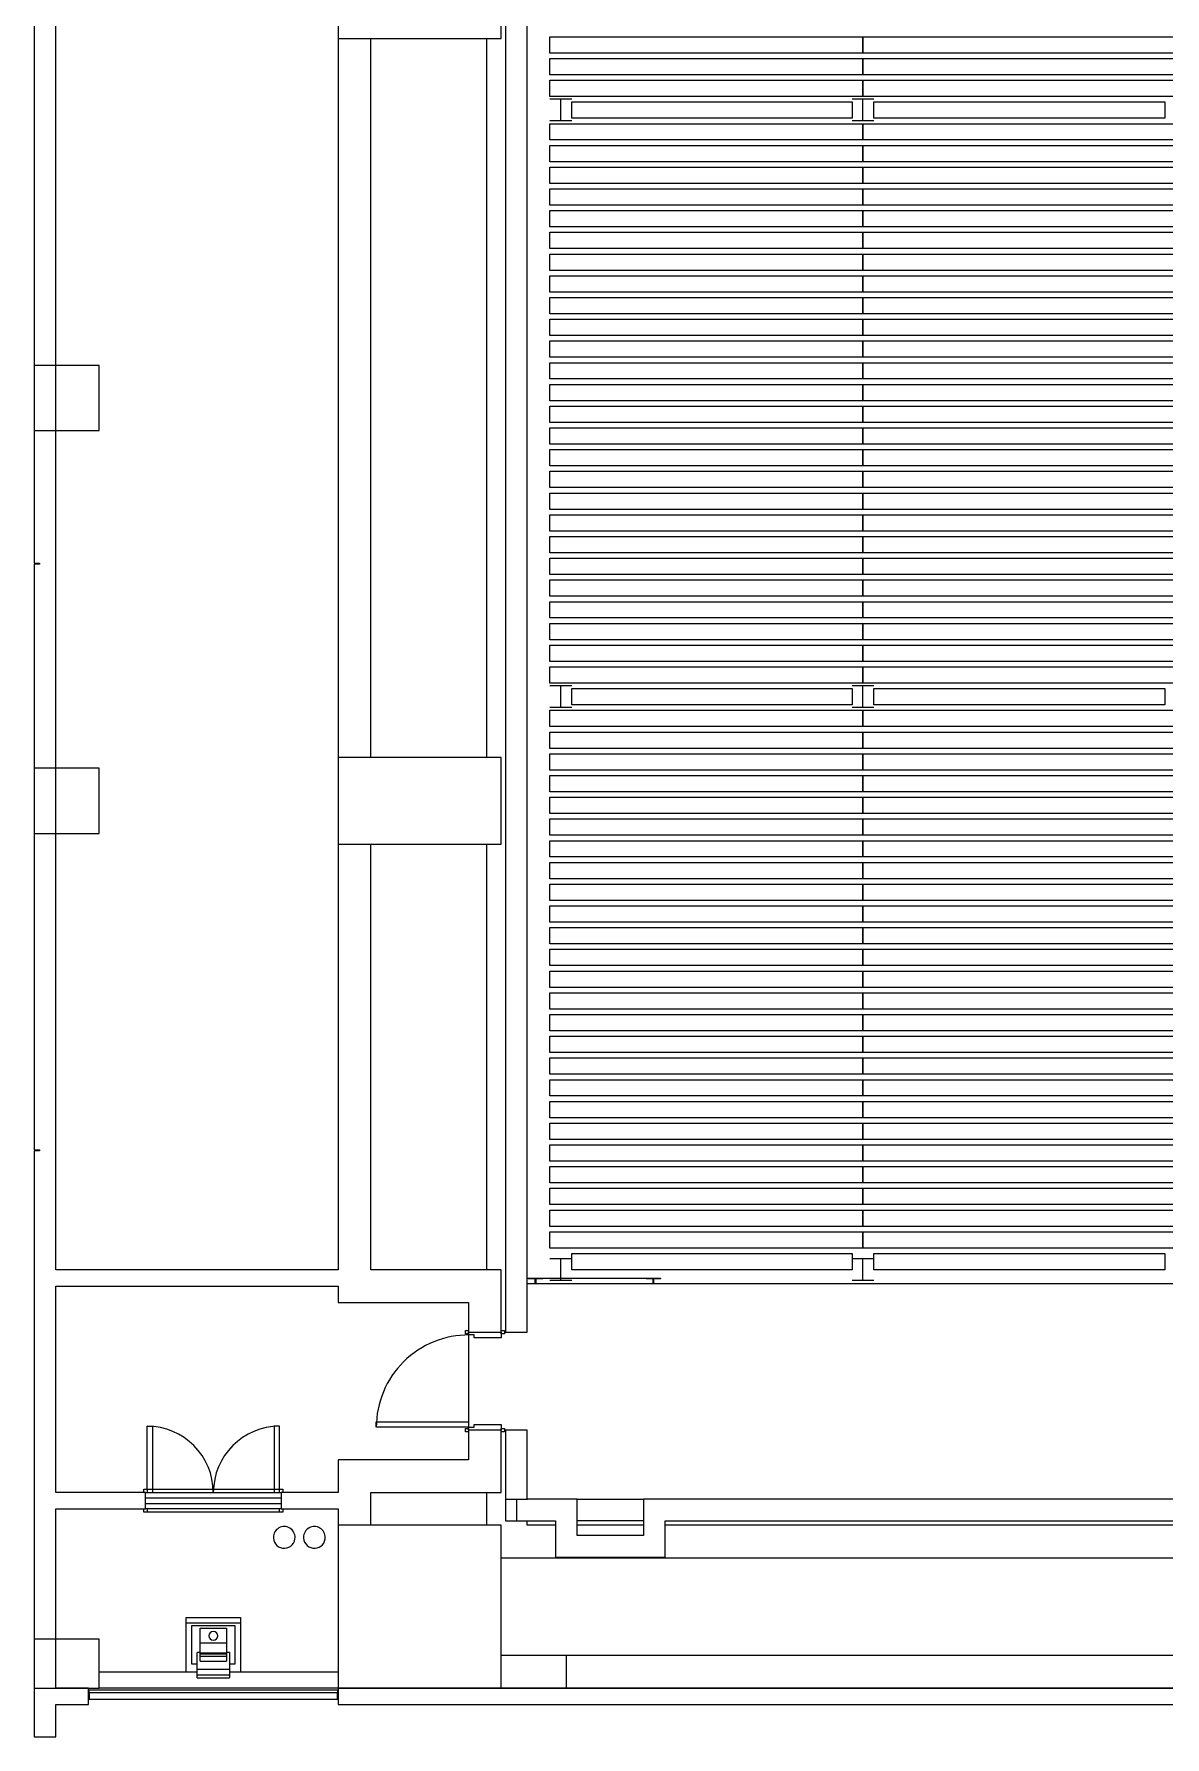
# Model space of a CAD drawing. Header units: millimetres. Extents: x 35540 to 832230, y -10956 to 416550.
# Drawn here: x 185835 to 196244, y 7407 to 23082 of the extents above; entities that cross this region are included whole.
import ezdxf

# ---------------------------------------------------------------- set-up
doc = ezdxf.new("R2010")
doc.units = ezdxf.units.MM
for name, color, linetype, lineweight in [('A-DOOR', 31, 'Continuous', 5), ('A-DOOR-FRAM', 31, 'Continuous', 15), ('A-FLOR', 192, 'Continuous', 5), ('A-FLOR-HRAL', 11, 'Continuous', 5), ('A-GLAZ-CWMG', 51, 'Continuous', 5), ('A-WALL', 113, 'Continuous', 5), ('E-ELEC-FIXT', 91, 'Continuous', 5), ('Q-SPCQ', 91, 'Continuous', 5), ('S-COLS', 52, 'Continuous', 5), ('S-COLS-SYMB', 171, 'Continuous', 50)]:
    doc.layers.add(name, color=color, linetype=linetype, lineweight=lineweight)

# ---------------------------------------------------------------- blocks, each defined once
blk = doc.blocks.new('DLN_I-Shape - 200x200 _WD_-17536626-2_F U_F_A_')
at = {"layer": 'S-COLS-SYMB', "color": 253, "lineweight": 20}
for p, q in [((-100, 100), (100, 100)), ((0, 100), (0, -100)), ((-100, -100), (100, -100))]:
    blk.add_line(p, q, dxfattribs=at)
blk = doc.blocks.new('DLN_Grid Gallery Deck - DLN_Grid Gallery Deck-3001256-2_F U_F_A_')
at = {"layer": 'Q-SPCQ'}
for p, q in [((0, -75), (0, 75)), ((0, 75), (2880, 75)), ((2880, 75), (2880, -75)), ((2880, -75), (0, -75))]:
    blk.add_line(p, q, dxfattribs=at)
blk = doc.blocks.new('DLN_Grid Gallery Deck - DLN_Grid Gallery Deck-4885846-2_F U_F_A_')
at = {"layer": 'Q-SPCQ'}
for p, q in [((0, -75), (0, 75)), ((0, 75), (2580, 75)), ((2580, 75), (2580, -75)), ((2580, -75), (0, -75))]:
    blk.add_line(p, q, dxfattribs=at)
blk = doc.blocks.new('DLN_Grid Gallery Deck - DLN_Grid Gallery Deck-3004705-2_F U_F_A_')
at = {"layer": 'Q-SPCQ'}
for p, q in [((0, -75), (0, 75)), ((0, 75), (2580, 75)), ((2580, 75), (2580, -75)), ((2580, -75), (0, -75))]:
    blk.add_line(p, q, dxfattribs=at)
blk = doc.blocks.new('DLN_Grid Gallery Deck - DLN_Grid Gallery Deck-3374271-2_F U_F_A_')
at = {"layer": 'Q-SPCQ'}
for p, q in [((0, -75), (0, 75)), ((0, 75), (2680, 75)), ((2680, 75), (2680, -75)), ((2680, -75), (0, -75))]:
    blk.add_line(p, q, dxfattribs=at)
blk = doc.blocks.new('DLN_Grid Gallery Deck - DLN_Grid Gallery Deck-2994845-2_F U_F_A_')
at = {"layer": 'Q-SPCQ'}
for p, q in [((0, -75), (0, 75)), ((0, 75), (2680, 75)), ((2680, 75), (2680, -75)), ((2680, -75), (0, -75))]:
    blk.add_line(p, q, dxfattribs=at)
blk = doc.blocks.new('DLN_I-Shape - 200x200 _WD_-17536630-2_F U_F_A_')
at = {"layer": 'S-COLS-SYMB', "color": 253, "lineweight": 20}
for p, q in [((-100, 100), (100, 100)), ((0, 100), (0, -100)), ((-100, -100), (100, -100))]:
    blk.add_line(p, q, dxfattribs=at)
blk = doc.blocks.new('DLN_I-Shape - 200x200 _WD_-17536628-2_F U_F_A_')
at = {"layer": 'S-COLS-SYMB', "color": 253, "lineweight": 20}
for p, q in [((-100, 100), (100, 100)), ((0, 100), (0, -100)), ((-100, -100), (100, -100))]:
    blk.add_line(p, q, dxfattribs=at)
blk = doc.blocks.new('DLN_I-Shape - 200x200 _WD_-17536633-2_F U_F_A_')
at = {"layer": 'S-COLS-SYMB', "color": 253, "lineweight": 20}
for p, q in [((-100, 100), (100, 100)), ((0, 100), (0, -100)), ((-100, -100), (100, -100))]:
    blk.add_line(p, q, dxfattribs=at)
blk = doc.blocks.new('DLN_I-Shape - 200x200 _WD_-17536629-2_F U_F_A_')
at = {"layer": 'S-COLS-SYMB', "color": 253, "lineweight": 20}
for p, q in [((-100, 100), (100, 100)), ((0, 100), (0, -100)), ((-100, -100), (100, -100))]:
    blk.add_line(p, q, dxfattribs=at)
blk = doc.blocks.new('DLN_I-Shape - 200x200 _WD_-17536634-2_F U_F_A_')
at = {"layer": 'S-COLS-SYMB', "color": 253, "lineweight": 20}
for p, q in [((-100, 100), (100, 100)), ((0, 100), (0, -100)), ((-100, -100), (100, -100))]:
    blk.add_line(p, q, dxfattribs=at)
blk = doc.blocks.new('DLN-Single Door__X05_ - _M40a_ 850 x 2000 _WH_-11174022-2_F U_F_A_')
at = {"layer": 'A-DOOR'}
for p, q in [((-425, 1000), (-375, 1000)), ((-425, 150), (-425, 1000)), ((-375, 1000), (-375, 150)), ((-465, 180), (-435, 180)), ((-465, 150), (-465, 180)), ((-435, 180), (-435, 150)), ((435, 150), (435, 180)), ((435, 180), (465, 180)), ((465, 180), (465, 150)), ((-435, 150), (-465, 150)), ((-375, 150), (-425, 150)), ((465, 150), (435, 150)), ((-465, -150), (-435, -150)), ((-465, -180), (-465, -150)), ((-435, -150), (-435, -180)), ((435, -180), (435, -150)), ((435, -150), (465, -150)), ((465, -150), (465, -180)), ((-435, -180), (-465, -180)), ((465, -180), (435, -180))]:
    blk.add_line(p, q, dxfattribs=at)
blk.add_arc((-425, 150), 850, 359.5, 90, dxfattribs=at)
at = {"layer": 'A-DOOR-FRAM'}
for p, q in [((-450, 150), (-425, 150)), ((-450, -150), (-450, 150)), ((-425, 150), (-425, 100)), ((-425, 100), (-400, 100)), ((-400, 100), (-400, -150)), ((400, 100), (425, 100)), ((400, -150), (400, 100)), ((425, 150), (450, 150)), ((425, 100), (425, 150)), ((450, 150), (450, -150)), ((-400, -150), (-450, -150)), ((450, -150), (400, -150))]:
    blk.add_line(p, q, dxfattribs=at)
blk = doc.blocks.new('Anthena_1500MM - Antenna_1500MM-4849316-2_F U_F_A_')
at = {"layer": 'E-ELEC-FIXT'}
for p, q in [((350, 200), (0, 200)), ((0, 200), (0, 150)), ((350, -200), (350, 200)), ((-127, 150), (-101, 150)), ((-127, 150), (-127, -150)), ((-101, 150), (-47, 150)), ((-101, 150), (-101, -150)), ((-47, 150), (106, 150)), ((-47, 150), (-47, -150)), ((27, 122), (69, 122)), ((27, 122), (27, -122)), ((69, 122), (95, 122)), ((69, -122), (69, 122)), ((95, 122), (103, 122)), ((95, 122), (95, -122)), ((103, 122), (194, 122)), ((103, 122), (103, -122)), ((106, 122), (106, 150)), ((194, 122), (329, 122)), ((194, 122), (194, -122)), ((329, 122), (329, -122)), ((-101, -150), (-127, -150)), ((-47, -150), (-101, -150)), ((106, -150), (-47, -150)), ((0, -150), (0, -200)), ((69, -122), (27, -122)), ((95, -122), (69, -122)), ((103, -122), (95, -122)), ((194, -122), (103, -122)), ((106, -150), (106, -122)), ((329, -122), (194, -122)), ((0, -200), (350, -200))]:
    blk.add_line(p, q, dxfattribs=at)
for start, end in [(360, 180), (180, 360)]:
    blk.add_arc((259, 0), 40, start, end, dxfattribs=at)
blk = doc.blocks.new('Rectangular Mullion - EW3b-14220443-2_F U_F_A_')
at = {"layer": 'A-GLAZ-CWMG'}
for p, q in [((37647, 7812), (37647, 7839)), ((39931, 7839), (37647, 7839)), ((39931, 7839), (39931, 7812))]:
    blk.add_line(p, q, dxfattribs=at)
at = {"layer": 'A-GLAZ-CWMG', "lineweight": 15}
for p, q in [((37647, 7812), (37647, 7756)), ((39931, 7812), (37647, 7812)), ((37647, 7756), (39931, 7756)), ((39931, 7756), (39931, 7812))]:
    blk.add_line(p, q, dxfattribs=at)
blk = doc.blocks.new('DLN-Double Door-AP - _AP08_ 1200 x 2000 _WH_-14084721-2_F U_F_A_')
at = {"layer": 'A-DOOR'}
for p, q in [((-610, 685), (-560, 685)), ((-610, 105), (-610, 685)), ((-560, 685), (-560, 75)), ((560, 685), (560, 75)), ((610, 685), (560, 685)), ((610, 105), (610, 685)), ((-625, 75), (625, 75)), ((-625, 25), (-625, 75)), ((-625, -25), (-625, 25)), ((-625, 25), (625, 25)), ((625, 75), (625, 25)), ((625, 25), (625, -25)), ((-625, -75), (-625, -25)), ((-625, -25), (625, -25)), ((625, -75), (-625, -75)), ((625, -25), (625, -75))]:
    blk.add_line(p, q, dxfattribs=at)
for centre, start, end in [((-610, 75), 0.0077, 90), ((610, 75), 90, 179.9923)]:
    blk.add_arc(centre, 610, start, end, dxfattribs=at)
at = {"layer": 'A-DOOR-FRAM'}
for p, q in [((-640, 105), (-610, 105)), ((-640, 75), (-640, 105)), ((-625, 75), (-640, 75)), ((-610, 105), (-610, 75)), ((610, 105), (640, 105)), ((610, 75), (610, 105)), ((640, 75), (625, 75)), ((640, 105), (640, 75)), ((-640, -75), (-625, -75)), ((-640, -105), (-640, -75)), ((-610, -105), (-640, -105)), ((-610, -75), (-610, -105)), ((610, -105), (610, -75)), ((640, -105), (610, -105)), ((625, -75), (640, -75)), ((640, -75), (640, -105))]:
    blk.add_line(p, q, dxfattribs=at)
at = {"layer": 'A-DOOR-FRAM', "lineweight": 5}
for p, q in [((-610, 105), (610, 105)), ((610, -105), (-610, -105))]:
    blk.add_line(p, q, dxfattribs=at)
blk = doc.blocks.new('Railing - T PROFILE-16174661-2_F U_F_A_')
at = {"layer": 'A-FLOR-HRAL'}
for p, q in [((8, -9), (3, -9)), ((3, -9), (3, -142)), ((3, -142), (8, -142)), ((8, -68), (8, -9)), ((8, -142), (8, -83)), ((55, -73), (13, -73)), ((13, -78), (55, -78))]:
    blk.add_line(p, q, dxfattribs=at)
for centre, start, end in [((13, -68), 189.2953, 270), ((13, -83), 90, 180)]:
    blk.add_arc(centre, 5, start, end, dxfattribs=at)
blk = doc.blocks.new('Railing - T PROFILE-V68-2_F U_F_A_')
at = {"layer": 'A-FLOR-HRAL'}
for p, q in [((8, -9), (3, -9)), ((3, -9), (3, -142)), ((3, -142), (8, -142)), ((8, -68), (8, -9)), ((8, -142), (8, -83)), ((55, -73), (13, -73)), ((13, -78), (55, -78))]:
    blk.add_line(p, q, dxfattribs=at)
for centre, start, end in [((13, -68), 189.2953, 270), ((13, -83), 90, 180), ((13, -83), 90, 180)]:
    blk.add_arc(centre, 5, start, end, dxfattribs=at)
blk = doc.blocks.new('Railing - Railing-12128362-2_F U_F_A_')
at = {"layer": 'A-FLOR-HRAL'}
for p, q in [((41688, 11627), (41679, 11627)), ((41679, 11577), (41679, 11627)), ((42770, 11627), (41821, 11627)), ((42839, 11624), (42839, 11620))]:
    blk.add_line(p, q, dxfattribs=at)
at = {"extrusion": (0, 0, -1), "zscale": -1, "rotation": 270.0000000000001}
for name, p in [('Railing - T PROFILE-16174661-2_F U_F_A_', (-41679, 11632)), ('Railing - T PROFILE-V68-2_F U_F_A_', (-42764, 11632))]:
    blk.add_blockref(name, p, dxfattribs=at)
blk = doc.blocks.new('DLN_I-Shape - 200x200 _WD_-17536639-2_F U_F_A_')
at = {"layer": 'S-COLS-SYMB', "color": 253, "lineweight": 20}
for p, q in [((-100, 100), (100, 100)), ((0, 100), (0, -100)), ((-100, -100), (100, -100))]:
    blk.add_line(p, q, dxfattribs=at)

msp = doc.modelspace()

# ---------------------------------------------------------------- linework, layer by layer
at = {"layer": 'A-FLOR'}
for p, q in [((190000.1, 23040.8), (190000.1, 16424.2)), ((190000.1, 15624.2), (190000.1, 11707.5)), ((221510.1, 11577.5), (190375.1, 11577.5)), ((190175.1, 11132.5), (190165.1, 11132.5)), ((189835.1, 11107.5), (189835.1, 10257.5)), ((190165.1, 10232.5), (190175.1, 10232.5)), ((190000.1, 9657.5), (190000.1, 9357.5)), ((190375.1, 9357.5), (190375.1, 9397.5)), ((190635.1, 9357.5), (190375.1, 9357.5)), ((191445.1, 9357.5), (190835.1, 9357.5)), ((197797.6, 9357.5), (191645.1, 9357.5)), ((190135.1, 9057.5), (197797.6, 9057.5)), ((187235.1, 8007.5), (187235.1, 8507.5)), ((187235.1, 8507.5), (187735.1, 8507.5)), ((187735.1, 8507.5), (187735.1, 8007.5)), ((187235.1, 8457.5), (187735.1, 8457.5))]:
    msp.add_line(p, q, dxfattribs=at)
for centre, start, end in [((188137.5, 9244.5), 171.68417, 351.68417), ((188137.5, 9244.5), 351.68417, 171.68417), ((188415.4, 9244.5), 171.68417, 351.68417), ((188415.4, 9244.5), 351.68417, 171.68417)]:
    msp.add_arc(centre, 100, start, end, dxfattribs=at)
at = {"layer": 'A-WALL', "color": 253, "lineweight": 20}
for p, q in [((186035.1, 11707.5), (186035.1, 31457.5)), ((185835.1, 23602.5), (185835.1, 18212.5)), ((188635.1, 23040.8), (188635.1, 21440.8)), ((188935.1, 21440.8), (188935.1, 23040.8)), ((185835.1, 18212.5), (185885.1, 18212.5)), ((185885.1, 18202.5), (185835.1, 18202.5)), ((185835.1, 18202.5), (185835.1, 12812.5)), ((185885.1, 18212.5), (185885.1, 18202.5)), ((188635.1, 18024.2), (188635.1, 16424.2)), ((188935.1, 16424.2), (188935.1, 18024.2)), ((188635.1, 15624.2), (188635.1, 14024.2)), ((188935.1, 14024.2), (188935.1, 15624.2)), ((185835.1, 12812.5), (185885.1, 12812.5)), ((185885.1, 12802.5), (185835.1, 12802.5)), ((185835.1, 12802.5), (185835.1, 7407.5)), ((185885.1, 12812.5), (185885.1, 12802.5)), ((186035.1, 9657.5), (186035.1, 11557.5)), ((188635.1, 9957.5), (188635.1, 9657.5)), ((188935.1, 9957.5), (188635.1, 9957.5)), ((188935.1, 9357.5), (188935.1, 9657.5)), ((186035.1, 7857.5), (186035.1, 9507.5)), ((188635.1, 9507.5), (188635.1, 9357.5)), ((190735.1, 8157.5), (190135.1, 8157.5)), ((190735.1, 7857.5), (190735.1, 8157.5)), ((186335.1, 7857.5), (186035.1, 7857.5)), ((186335.1, 7707.5), (186335.1, 7857.5)), ((190135.1, 7857.5), (190735.1, 7857.5)), ((186035.1, 7407.5), (186035.1, 7707.5)), ((186035.1, 7707.5), (186335.1, 7707.5)), ((185835.1, 7407.5), (186035.1, 7407.5))]:
    msp.add_line(p, q, dxfattribs=at)
at = {"layer": 'A-WALL', "lineweight": 18}
for p, q in [((190375.1, 11132.5), (190375.1, 28797.5)), ((190175.1, 28597.5), (190175.1, 11132.5)), ((188635.1, 21440.8), (188635.1, 19332.5)), ((188935.1, 19332.5), (188935.1, 21440.8)), ((188635.1, 19332.5), (188635.1, 18024.2)), ((188935.1, 18024.2), (188935.1, 19332.5)), ((188635.1, 14024.2), (188635.1, 11707.5)), ((188935.1, 11707.5), (188935.1, 14024.2)), ((188635.1, 11707.5), (186035.1, 11707.5)), ((190135.1, 11707.5), (188935.1, 11707.5)), ((190135.1, 11147.5), (190135.1, 11707.5)), ((186035.1, 11557.5), (188635.1, 11557.5)), ((188635.1, 11557.5), (188635.1, 11407.5)), ((188635.1, 11407.5), (189835.1, 11407.5)), ((189835.1, 11407.5), (189835.1, 11147.5)), ((190175.1, 11132.5), (190375.1, 11132.5)), ((189835.1, 10217.5), (189835.1, 9957.5)), ((190135.1, 9657.5), (190135.1, 10217.5)), ((190375.1, 10232.5), (190175.1, 10232.5)), ((190175.1, 10232.5), (190175.1, 9397.5)), ((190375.1, 9597.5), (190375.1, 10232.5)), ((189835.1, 9957.5), (188935.1, 9957.5)), ((186845.1, 9657.5), (186035.1, 9657.5)), ((188635.1, 9657.5), (188125.1, 9657.5)), ((188935.1, 9657.5), (190135.1, 9657.5)), ((190835.1, 9597.5), (190375.1, 9597.5)), ((190835.1, 9262.5), (190835.1, 9597.5)), ((205905.1, 9597.5), (191445.1, 9597.5)), ((191445.1, 9597.5), (191445.1, 9262.5)), ((186035.1, 9507.5), (186845.1, 9507.5)), ((188125.1, 9507.5), (188635.1, 9507.5)), ((190175.1, 9397.5), (190635.1, 9397.5)), ((190635.1, 9397.5), (190635.1, 9062.5)), ((191445.1, 9262.5), (190835.1, 9262.5)), ((191645.1, 9397.5), (205720.1, 9397.5)), ((191645.1, 9062.5), (191645.1, 9397.5)), ((190635.1, 9062.5), (191645.1, 9062.5)), ((197137.6, 8157.5), (190735.1, 8157.5)), ((227035.1, 7857.5), (188635.1, 7857.5)), ((188635.1, 7857.5), (188635.1, 7707.5)), ((190735.1, 7857.5), (197137.6, 7857.5)), ((188635.1, 7707.5), (234632.1, 7707.5))]:
    msp.add_line(p, q, dxfattribs=at)
at = {"layer": 'A-WALL'}
for p, q in [((190835.1, 9597.5), (191445.1, 9597.5)), ((191445.1, 9397.5), (190835.1, 9397.5)), ((186435.1, 8007.5), (187335.1, 8007.5)), ((187635.1, 8007.5), (188635.1, 8007.5)), ((188635.1, 7857.5), (186435.1, 7857.5))]:
    msp.add_line(p, q, dxfattribs=at)
at = {"layer": 'S-COLS', "color": 253, "lineweight": 20}
for p, q in [((188635.1, 23840.8), (188635.1, 23040.8)), ((190135.1, 23040.8), (190135.1, 23840.8)), ((188935.1, 23040.8), (190135.1, 23040.8)), ((186435.1, 20032.5), (185835.1, 20032.5)), ((185835.1, 20032.5), (185835.1, 19432.5)), ((186435.1, 19432.5), (186435.1, 20032.5)), ((185835.1, 19432.5), (186435.1, 19432.5)), ((186435.1, 16324.2), (185835.1, 16324.2)), ((185835.1, 16324.2), (185835.1, 15724.2)), ((186435.1, 15724.2), (186435.1, 16324.2)), ((188635.1, 16424.2), (188635.1, 15624.2)), ((190135.1, 16424.2), (188935.1, 16424.2)), ((190135.1, 15624.2), (190135.1, 16424.2)), ((185835.1, 15724.2), (186435.1, 15724.2)), ((188935.1, 15624.2), (190135.1, 15624.2)), ((188635.1, 9357.5), (188635.1, 7857.5)), ((190135.1, 9357.5), (188935.1, 9357.5)), ((190135.1, 8157.5), (190135.1, 9357.5)), ((186435.1, 8307.5), (185835.1, 8307.5)), ((185835.1, 8307.5), (185835.1, 7857.5)), ((186435.1, 7857.5), (186435.1, 8307.5)), ((185835.1, 7857.5), (186435.1, 7857.5)), ((188635.1, 7857.5), (190135.1, 7857.5))]:
    msp.add_line(p, q, dxfattribs=at)
at = {"layer": 'S-COLS', "color": 9}
for p, q in [((188635.1, 23040.8), (188935.1, 23040.8)), ((188935.1, 16424.2), (188635.1, 16424.2)), ((188635.1, 15624.2), (188935.1, 15624.2)), ((188935.1, 9357.5), (188635.1, 9357.5)), ((190135.1, 7857.5), (190135.1, 8157.5))]:
    msp.add_line(p, q, dxfattribs=at)

# ---------------------------------------------------------------- block references
at = {"layer": 'A-DOOR', "rotation": 90}
msp.add_blockref('DLN-Single Door__X05_ - _M40a_ 850 x 2000 _WH_-11174022-2_F U_F_A_', (189985.1, 10682.5), dxfattribs=at)
at = {"layer": 'A-DOOR'}
msp.add_blockref('DLN-Double Door-AP - _AP08_ 1200 x 2000 _WH_-14084721-2_F U_F_A_', (187485.1, 9582.5), dxfattribs=at)
at = {"layer": 'A-FLOR-HRAL'}
msp.add_blockref('Railing - Railing-12128362-2_F U_F_A_', (148695.8, 0), dxfattribs=at)
at = {"layer": 'A-GLAZ-CWMG'}
msp.add_blockref('Rectangular Mullion - EW3b-14220443-2_F U_F_A_', (148695.8, 0), dxfattribs=at)
at = {"layer": 'E-ELEC-FIXT', "rotation": 89.99999999999554}
msp.add_blockref('Anthena_1500MM - Antenna_1500MM-4849316-2_F U_F_A_', (187485.1, 8079), dxfattribs=at)
at = {"layer": 'Q-SPCQ'}
for name, p in [('DLN_Grid Gallery Deck - DLN_Grid Gallery Deck-3001256-2_F U_F_A_', (190583.5, 22982.5)), ('DLN_Grid Gallery Deck - DLN_Grid Gallery Deck-3001256-2_F U_F_A_', (193463.5, 22982.5)), ('DLN_Grid Gallery Deck - DLN_Grid Gallery Deck-3001256-2_F U_F_A_', (190583.5, 22782.5)), ('DLN_Grid Gallery Deck - DLN_Grid Gallery Deck-3001256-2_F U_F_A_', (193463.5, 22782.5)), ('DLN_Grid Gallery Deck - DLN_Grid Gallery Deck-3001256-2_F U_F_A_', (190583.5, 22582.5)), ('DLN_Grid Gallery Deck - DLN_Grid Gallery Deck-3001256-2_F U_F_A_', (193463.5, 22582.5)), ('DLN_Grid Gallery Deck - DLN_Grid Gallery Deck-4885846-2_F U_F_A_', (190783.5, 22382.5)), ('DLN_Grid Gallery Deck - DLN_Grid Gallery Deck-3374271-2_F U_F_A_', (193563.5, 22382.5)), ('DLN_Grid Gallery Deck - DLN_Grid Gallery Deck-3001256-2_F U_F_A_', (190583.5, 22182.5)), ('DLN_Grid Gallery Deck - DLN_Grid Gallery Deck-3001256-2_F U_F_A_', (193463.5, 22182.5)), ('DLN_Grid Gallery Deck - DLN_Grid Gallery Deck-3001256-2_F U_F_A_', (190583.5, 21982.5)), ('DLN_Grid Gallery Deck - DLN_Grid Gallery Deck-3001256-2_F U_F_A_', (193463.5, 21982.5)), ('DLN_Grid Gallery Deck - DLN_Grid Gallery Deck-3001256-2_F U_F_A_', (190583.5, 21782.5)), ('DLN_Grid Gallery Deck - DLN_Grid Gallery Deck-3001256-2_F U_F_A_', (193463.5, 21782.5)), ('DLN_Grid Gallery Deck - DLN_Grid Gallery Deck-3001256-2_F U_F_A_', (190583.5, 21582.5)), ('DLN_Grid Gallery Deck - DLN_Grid Gallery Deck-3001256-2_F U_F_A_', (193463.5, 21582.5)), ('DLN_Grid Gallery Deck - DLN_Grid Gallery Deck-3001256-2_F U_F_A_', (190583.5, 21382.5)), ('DLN_Grid Gallery Deck - DLN_Grid Gallery Deck-3001256-2_F U_F_A_', (193463.5, 21382.5)), ('DLN_Grid Gallery Deck - DLN_Grid Gallery Deck-3001256-2_F U_F_A_', (190583.5, 21182.5)), ('DLN_Grid Gallery Deck - DLN_Grid Gallery Deck-3001256-2_F U_F_A_', (193463.5, 21182.5)), ('DLN_Grid Gallery Deck - DLN_Grid Gallery Deck-3001256-2_F U_F_A_', (190583.5, 20982.5)), ('DLN_Grid Gallery Deck - DLN_Grid Gallery Deck-3001256-2_F U_F_A_', (193463.5, 20982.5)), ('DLN_Grid Gallery Deck - DLN_Grid Gallery Deck-3001256-2_F U_F_A_', (190583.5, 20782.5)), ('DLN_Grid Gallery Deck - DLN_Grid Gallery Deck-3001256-2_F U_F_A_', (193463.5, 20782.5)), ('DLN_Grid Gallery Deck - DLN_Grid Gallery Deck-3001256-2_F U_F_A_', (190583.5, 20582.5)), ('DLN_Grid Gallery Deck - DLN_Grid Gallery Deck-3001256-2_F U_F_A_', (193463.5, 20582.5)), ('DLN_Grid Gallery Deck - DLN_Grid Gallery Deck-3001256-2_F U_F_A_', (190583.5, 20382.5)), ('DLN_Grid Gallery Deck - DLN_Grid Gallery Deck-3001256-2_F U_F_A_', (193463.5, 20382.5)), ('DLN_Grid Gallery Deck - DLN_Grid Gallery Deck-3001256-2_F U_F_A_', (190583.5, 20182.5)), ('DLN_Grid Gallery Deck - DLN_Grid Gallery Deck-3001256-2_F U_F_A_', (193463.5, 20182.5)), ('DLN_Grid Gallery Deck - DLN_Grid Gallery Deck-3001256-2_F U_F_A_', (190583.5, 19982.5)), ('DLN_Grid Gallery Deck - DLN_Grid Gallery Deck-3001256-2_F U_F_A_', (193463.5, 19982.5)), ('DLN_Grid Gallery Deck - DLN_Grid Gallery Deck-3001256-2_F U_F_A_', (190583.5, 19782.5)), ('DLN_Grid Gallery Deck - DLN_Grid Gallery Deck-3001256-2_F U_F_A_', (193463.5, 19782.5)), ('DLN_Grid Gallery Deck - DLN_Grid Gallery Deck-3001256-2_F U_F_A_', (190583.5, 19582.5)), ('DLN_Grid Gallery Deck - DLN_Grid Gallery Deck-3001256-2_F U_F_A_', (193463.5, 19582.5)), ('DLN_Grid Gallery Deck - DLN_Grid Gallery Deck-3001256-2_F U_F_A_', (190583.5, 19382.5)), ('DLN_Grid Gallery Deck - DLN_Grid Gallery Deck-3001256-2_F U_F_A_', (193463.5, 19382.5)), ('DLN_Grid Gallery Deck - DLN_Grid Gallery Deck-3001256-2_F U_F_A_', (190583.5, 19182.5)), ('DLN_Grid Gallery Deck - DLN_Grid Gallery Deck-3001256-2_F U_F_A_', (193463.5, 19182.5)), ('DLN_Grid Gallery Deck - DLN_Grid Gallery Deck-3001256-2_F U_F_A_', (190583.5, 18982.5)), ('DLN_Grid Gallery Deck - DLN_Grid Gallery Deck-3001256-2_F U_F_A_', (193463.5, 18982.5)), ('DLN_Grid Gallery Deck - DLN_Grid Gallery Deck-3001256-2_F U_F_A_', (190583.5, 18782.5)), ('DLN_Grid Gallery Deck - DLN_Grid Gallery Deck-3001256-2_F U_F_A_', (193463.5, 18782.5)), ('DLN_Grid Gallery Deck - DLN_Grid Gallery Deck-3001256-2_F U_F_A_', (190583.5, 18582.5)), ('DLN_Grid Gallery Deck - DLN_Grid Gallery Deck-3001256-2_F U_F_A_', (193463.5, 18582.5)), ('DLN_Grid Gallery Deck - DLN_Grid Gallery Deck-3001256-2_F U_F_A_', (190583.5, 18382.5)), ('DLN_Grid Gallery Deck - DLN_Grid Gallery Deck-3001256-2_F U_F_A_', (193463.5, 18382.5)), ('DLN_Grid Gallery Deck - DLN_Grid Gallery Deck-3001256-2_F U_F_A_', (190583.5, 18182.5)), ('DLN_Grid Gallery Deck - DLN_Grid Gallery Deck-3001256-2_F U_F_A_', (193463.5, 18182.5)), ('DLN_Grid Gallery Deck - DLN_Grid Gallery Deck-3001256-2_F U_F_A_', (190583.5, 17982.5)), ('DLN_Grid Gallery Deck - DLN_Grid Gallery Deck-3001256-2_F U_F_A_', (193463.5, 17982.5)), ('DLN_Grid Gallery Deck - DLN_Grid Gallery Deck-3001256-2_F U_F_A_', (190583.5, 17782.5)), ('DLN_Grid Gallery Deck - DLN_Grid Gallery Deck-3001256-2_F U_F_A_', (193463.5, 17782.5)), ('DLN_Grid Gallery Deck - DLN_Grid Gallery Deck-3001256-2_F U_F_A_', (190583.5, 17582.5)), ('DLN_Grid Gallery Deck - DLN_Grid Gallery Deck-3001256-2_F U_F_A_', (193463.5, 17582.5)), ('DLN_Grid Gallery Deck - DLN_Grid Gallery Deck-3001256-2_F U_F_A_', (190583.5, 17382.5)), ('DLN_Grid Gallery Deck - DLN_Grid Gallery Deck-3001256-2_F U_F_A_', (193463.5, 17382.5)), ('DLN_Grid Gallery Deck - DLN_Grid Gallery Deck-3001256-2_F U_F_A_', (190583.5, 17182.5)), ('DLN_Grid Gallery Deck - DLN_Grid Gallery Deck-3001256-2_F U_F_A_', (193463.5, 17182.5)), ('DLN_Grid Gallery Deck - DLN_Grid Gallery Deck-3004705-2_F U_F_A_', (190783.5, 16982.5)), ('DLN_Grid Gallery Deck - DLN_Grid Gallery Deck-2994845-2_F U_F_A_', (193563.5, 16982.5)), ('DLN_Grid Gallery Deck - DLN_Grid Gallery Deck-3001256-2_F U_F_A_', (190583.5, 16782.5)), ('DLN_Grid Gallery Deck - DLN_Grid Gallery Deck-3001256-2_F U_F_A_', (193463.5, 16782.5)), ('DLN_Grid Gallery Deck - DLN_Grid Gallery Deck-3001256-2_F U_F_A_', (190583.5, 16582.5)), ('DLN_Grid Gallery Deck - DLN_Grid Gallery Deck-3001256-2_F U_F_A_', (193463.5, 16582.5)), ('DLN_Grid Gallery Deck - DLN_Grid Gallery Deck-3001256-2_F U_F_A_', (190583.5, 16382.5)), ('DLN_Grid Gallery Deck - DLN_Grid Gallery Deck-3001256-2_F U_F_A_', (193463.5, 16382.5)), ('DLN_Grid Gallery Deck - DLN_Grid Gallery Deck-3001256-2_F U_F_A_', (190583.5, 16182.5)), ('DLN_Grid Gallery Deck - DLN_Grid Gallery Deck-3001256-2_F U_F_A_', (193463.5, 16182.5)), ('DLN_Grid Gallery Deck - DLN_Grid Gallery Deck-3001256-2_F U_F_A_', (190583.5, 15982.5)), ('DLN_Grid Gallery Deck - DLN_Grid Gallery Deck-3001256-2_F U_F_A_', (193463.5, 15982.5)), ('DLN_Grid Gallery Deck - DLN_Grid Gallery Deck-3001256-2_F U_F_A_', (190583.5, 15782.5)), ('DLN_Grid Gallery Deck - DLN_Grid Gallery Deck-3001256-2_F U_F_A_', (193463.5, 15782.5)), ('DLN_Grid Gallery Deck - DLN_Grid Gallery Deck-3001256-2_F U_F_A_', (190583.5, 15582.5)), ('DLN_Grid Gallery Deck - DLN_Grid Gallery Deck-3001256-2_F U_F_A_', (193463.5, 15582.5)), ('DLN_Grid Gallery Deck - DLN_Grid Gallery Deck-3001256-2_F U_F_A_', (190583.5, 15382.5)), ('DLN_Grid Gallery Deck - DLN_Grid Gallery Deck-3001256-2_F U_F_A_', (193463.5, 15382.5)), ('DLN_Grid Gallery Deck - DLN_Grid Gallery Deck-3001256-2_F U_F_A_', (190583.5, 15182.5)), ('DLN_Grid Gallery Deck - DLN_Grid Gallery Deck-3001256-2_F U_F_A_', (193463.5, 15182.5)), ('DLN_Grid Gallery Deck - DLN_Grid Gallery Deck-3001256-2_F U_F_A_', (190583.5, 14982.5)), ('DLN_Grid Gallery Deck - DLN_Grid Gallery Deck-3001256-2_F U_F_A_', (193463.5, 14982.5)), ('DLN_Grid Gallery Deck - DLN_Grid Gallery Deck-3001256-2_F U_F_A_', (190583.5, 14782.5)), ('DLN_Grid Gallery Deck - DLN_Grid Gallery Deck-3001256-2_F U_F_A_', (193463.5, 14782.5)), ('DLN_Grid Gallery Deck - DLN_Grid Gallery Deck-3001256-2_F U_F_A_', (190583.5, 14582.5)), ('DLN_Grid Gallery Deck - DLN_Grid Gallery Deck-3001256-2_F U_F_A_', (193463.5, 14582.5)), ('DLN_Grid Gallery Deck - DLN_Grid Gallery Deck-3001256-2_F U_F_A_', (190583.5, 14382.5)), ('DLN_Grid Gallery Deck - DLN_Grid Gallery Deck-3001256-2_F U_F_A_', (193463.5, 14382.5)), ('DLN_Grid Gallery Deck - DLN_Grid Gallery Deck-3001256-2_F U_F_A_', (190583.5, 14182.5)), ('DLN_Grid Gallery Deck - DLN_Grid Gallery Deck-3001256-2_F U_F_A_', (193463.5, 14182.5)), ('DLN_Grid Gallery Deck - DLN_Grid Gallery Deck-3001256-2_F U_F_A_', (190583.5, 13982.5)), ('DLN_Grid Gallery Deck - DLN_Grid Gallery Deck-3001256-2_F U_F_A_', (193463.5, 13982.5)), ('DLN_Grid Gallery Deck - DLN_Grid Gallery Deck-3001256-2_F U_F_A_', (190583.5, 13782.5)), ('DLN_Grid Gallery Deck - DLN_Grid Gallery Deck-3001256-2_F U_F_A_', (193463.5, 13782.5)), ('DLN_Grid Gallery Deck - DLN_Grid Gallery Deck-3001256-2_F U_F_A_', (190583.5, 13582.5)), ('DLN_Grid Gallery Deck - DLN_Grid Gallery Deck-3001256-2_F U_F_A_', (193463.5, 13582.5)), ('DLN_Grid Gallery Deck - DLN_Grid Gallery Deck-3001256-2_F U_F_A_', (190583.5, 13382.5)), ('DLN_Grid Gallery Deck - DLN_Grid Gallery Deck-3001256-2_F U_F_A_', (193463.5, 13382.5)), ('DLN_Grid Gallery Deck - DLN_Grid Gallery Deck-3001256-2_F U_F_A_', (190583.5, 13182.5)), ('DLN_Grid Gallery Deck - DLN_Grid Gallery Deck-3001256-2_F U_F_A_', (193463.5, 13182.5)), ('DLN_Grid Gallery Deck - DLN_Grid Gallery Deck-3001256-2_F U_F_A_', (190583.5, 12982.5)), ('DLN_Grid Gallery Deck - DLN_Grid Gallery Deck-3001256-2_F U_F_A_', (193463.5, 12982.5)), ('DLN_Grid Gallery Deck - DLN_Grid Gallery Deck-3001256-2_F U_F_A_', (190583.5, 12782.5)), ('DLN_Grid Gallery Deck - DLN_Grid Gallery Deck-3001256-2_F U_F_A_', (193463.5, 12782.5)), ('DLN_Grid Gallery Deck - DLN_Grid Gallery Deck-3001256-2_F U_F_A_', (190583.5, 12582.5)), ('DLN_Grid Gallery Deck - DLN_Grid Gallery Deck-3001256-2_F U_F_A_', (193463.5, 12582.5)), ('DLN_Grid Gallery Deck - DLN_Grid Gallery Deck-3001256-2_F U_F_A_', (190583.5, 12382.5)), ('DLN_Grid Gallery Deck - DLN_Grid Gallery Deck-3001256-2_F U_F_A_', (193463.5, 12382.5)), ('DLN_Grid Gallery Deck - DLN_Grid Gallery Deck-3001256-2_F U_F_A_', (190583.5, 12182.5)), ('DLN_Grid Gallery Deck - DLN_Grid Gallery Deck-3001256-2_F U_F_A_', (193463.5, 12182.5)), ('DLN_Grid Gallery Deck - DLN_Grid Gallery Deck-3001256-2_F U_F_A_', (190583.5, 11982.5)), ('DLN_Grid Gallery Deck - DLN_Grid Gallery Deck-3001256-2_F U_F_A_', (193463.5, 11982.5)), ('DLN_Grid Gallery Deck - DLN_Grid Gallery Deck-3004705-2_F U_F_A_', (190783.5, 11782.5)), ('DLN_Grid Gallery Deck - DLN_Grid Gallery Deck-2994845-2_F U_F_A_', (193563.5, 11782.5))]:
    msp.add_blockref(name, p, dxfattribs=at)
at = {"layer": 'S-COLS', "color": 253, "lineweight": 20, "rotation": 180}
for name, p in [('DLN_I-Shape - 200x200 _WD_-17536629-2_F U_F_A_', (190683.5, 22382.5)), ('DLN_I-Shape - 200x200 _WD_-17536634-2_F U_F_A_', (193463.5, 22382.5)), ('DLN_I-Shape - 200x200 _WD_-17536628-2_F U_F_A_', (190683.5, 16982.5)), ('DLN_I-Shape - 200x200 _WD_-17536633-2_F U_F_A_', (193463.5, 16982.5)), ('DLN_I-Shape - 200x200 _WD_-17536626-2_F U_F_A_', (190683.5, 11707.5)), ('DLN_I-Shape - 200x200 _WD_-17536630-2_F U_F_A_', (193463.5, 11707.5))]:
    msp.add_blockref(name, p, dxfattribs=at)
at = {"layer": 'S-COLS', "color": 253, "lineweight": 20}
msp.add_blockref('DLN_I-Shape - 200x200 _WD_-17536639-2_F U_F_A_', (190275.3, 9497.5), dxfattribs=at)

doc.saveas('drawing.dxf')
